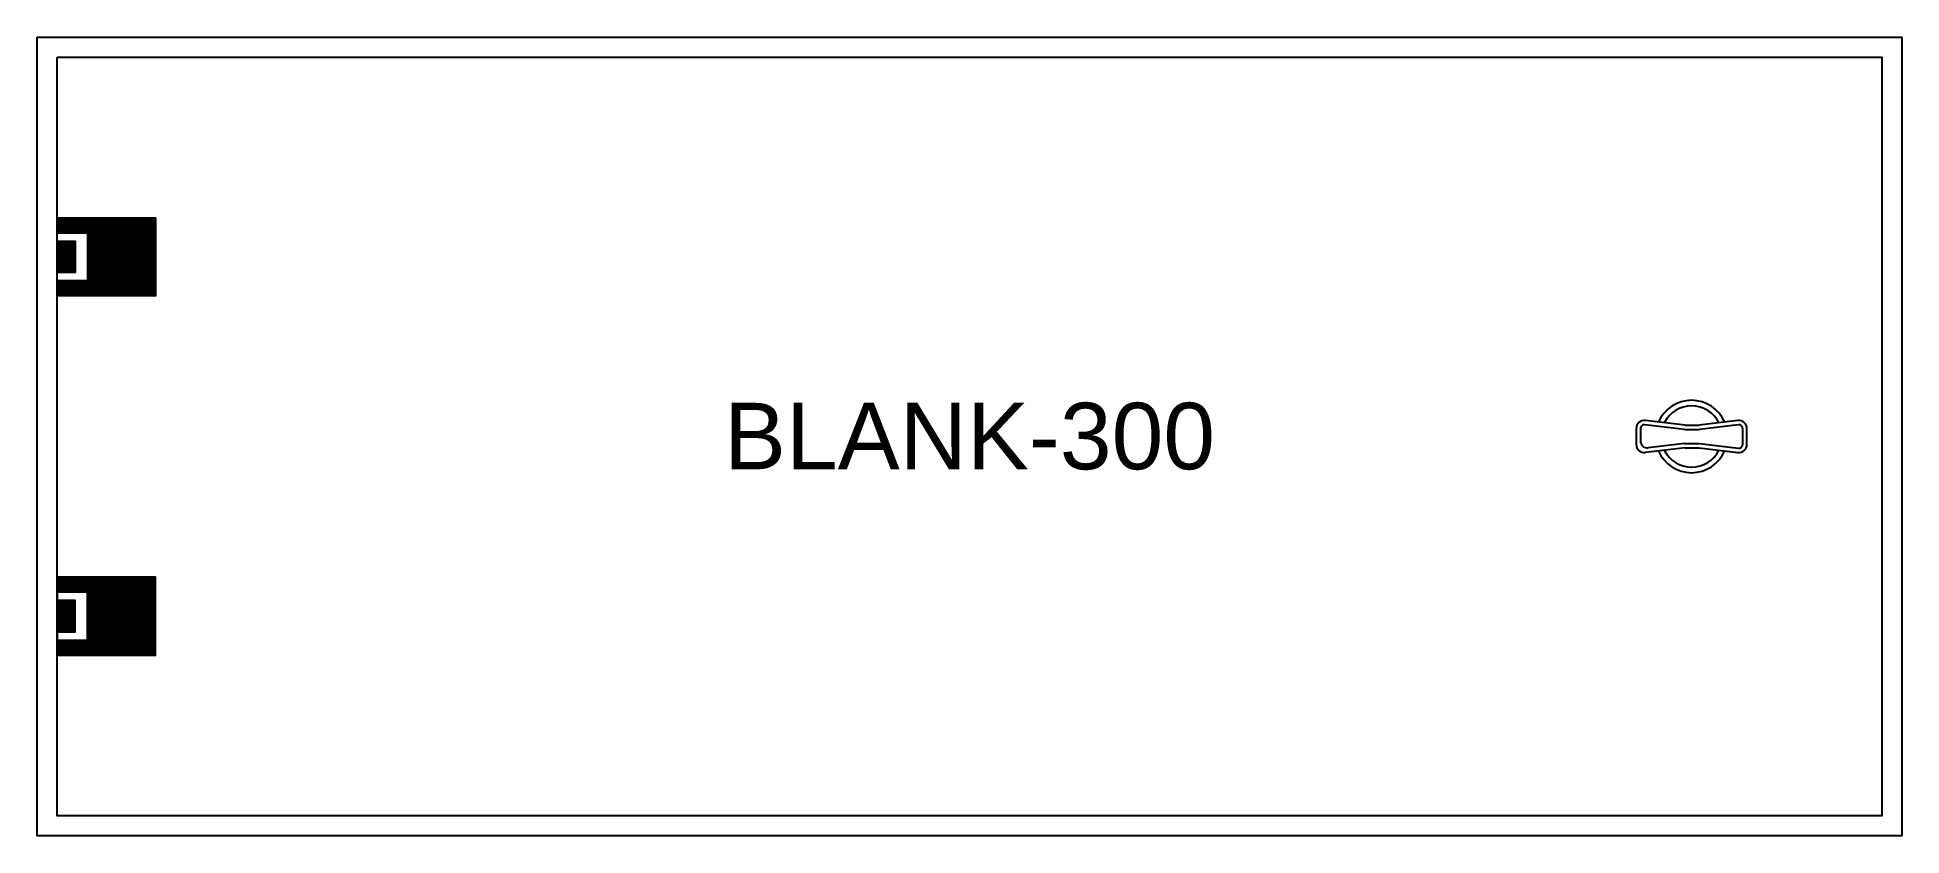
# Model space of a CAD drawing. Header units: millimetres. Extents: x 0 to 700, y -300 to 4000.
# Drawn here: x 0 to 700, y 3700 to 4000 of the extents above; entities outside this region: 4.
import ezdxf

# ---------------------------------------------------------------- set-up
doc = ezdxf.new("R2010")
doc.units = ezdxf.units.MM
doc.header["$MEASUREMENT"] = 0
doc.styles.get("Standard").update_dxf_attribs({"font": 'arial.ttf'})

msp = doc.modelspace()

# ---------------------------------------------------------------- hatches: boundary and pattern name
at = {"transparency": 33554687}
h = msp.add_hatch(dxfattribs=at)
h.set_pattern_fill('ANSI31', color=256, style=0)
h.set_pattern_definition([(45, (-8243.62154, 514.87764), (-0.0883883476, 0.0883883476), [])])
h.paths.add_polyline_path([(44.38, 3932.21), (7.5, 3932.21), (7.5, 3926.53), (18.88, 3926.53), (18.88, 3908.47), (7.5, 3908.47), (7.5, 3902.79), (44.38, 3902.79)])
h = msp.add_hatch(dxfattribs=at)
h.set_pattern_fill('ANSI31', color=256, style=0)
h.set_pattern_definition([(45, (-8240.37711, 512.37764), (-0.0883883476, 0.0883883476), [])])
h.paths.add_polyline_path([(14.16, 3923.37), (7.5, 3923.37), (7.5, 3911.63), (14.16, 3911.63)])
h = msp.add_hatch(dxfattribs=at)
h.set_pattern_fill('ANSI31', color=256, style=0)
h.set_pattern_definition([(45, (-8243.62154, 614.87764), (-0.0883883476, 0.0883883476), [])])
h.paths.add_polyline_path([(44.38, 3767.79), (7.5, 3767.79), (7.5, 3773.47), (18.88, 3773.47), (18.88, 3791.53), (7.5, 3791.53), (7.5, 3797.21), (44.38, 3797.21)])
h = msp.add_hatch(dxfattribs=at)
h.set_pattern_fill('ANSI31', color=256, style=0)
h.set_pattern_definition([(45, (-8240.37711, 612.37764), (-0.0883883476, 0.0883883476), [])])
h.paths.add_polyline_path([(14.16, 3776.63), (7.5, 3776.63), (7.5, 3788.37), (14.16, 3788.37)])

# ---------------------------------------------------------------- linework, layer by layer
for p, q in [((600.3, 3852.94), (600.3, 3847.06)), ((601.91, 3852.94), (601.91, 3848.31)), ((618.48, 3852.64), (603.57, 3854.42)), ((618.67, 3854.24), (603.76, 3856.01)), ((618.48, 3852.64), (624.1, 3852.64)), ((618.67, 3854.24), (623.9, 3854.24)), ((638.45, 3856), (623.9, 3854.24)), ((638.64, 3854.41), (624.1, 3852.64)), ((640.3, 3847.07), (640.3, 3852.93)), ((641.91, 3847.07), (641.91, 3852.93)), ((618.67, 3845.76), (603.76, 3843.99)), ((618.48, 3847.36), (604.81, 3845.73)), ((618.48, 3847.36), (624.1, 3847.36)), ((618.67, 3845.76), (623.9, 3845.76)), ((623.9, 3845.76), (638.45, 3844)), ((624.1, 3847.36), (638.64, 3845.59))]:
    msp.add_line(p, q, dxfattribs=at)
msp.add_line((650, 0), (50, 0))
for points in [[(0, 4000), (700, 4000), (700, 3700), (0, 3700)], [(7.5, 3992.5), (692.5, 3992.5), (692.5, 3707.5), (7.5, 3707.5)], [(50, 0), (650, 0), (650, 0), (50, 0)], [(50, 0), (650, 0), (650, -300), (50, -300)]]:
    msp.add_lwpolyline(points, close=True)
for points in [[(7.5, 3932.21), (44.38, 3932.21), (44.38, 3902.79), (7.5, 3902.79)], [(7.5, 3926.53), (18.88, 3926.53), (18.88, 3908.47), (7.5, 3908.47)], [(7.5, 3923.37), (14.16, 3923.37), (14.16, 3911.63), (7.5, 3911.63)], [(7.5, 3767.79), (44.38, 3767.79), (44.38, 3797.21), (7.5, 3797.21)], [(7.5, 3773.47), (18.88, 3773.47), (18.88, 3791.53), (7.5, 3791.53)], [(7.5, 3776.63), (14.16, 3776.63), (14.16, 3788.37), (7.5, 3788.37)]]:
    msp.add_lwpolyline(points, close=True, dxfattribs=at)
for centre, radius, start, end in [((621.11, 3850), 13.59, 23.47344, 156.43961), ((621.11, 3850), 11.49, 26.61279, 153.25495), ((603.39, 3852.94), 3.09, 83.20787, 180), ((603.39, 3852.94), 1.48, 83.20787, 180), ((638.82, 3852.93), 3.09, 0, 96.92672), ((638.82, 3852.93), 1.48, 0, 96.92672), ((603.39, 3847.06), 3.09, 180, 276.79213), ((604.5, 3848.31), 2.59, 180, 276.79213), ((621.11, 3850), 13.59, 203.56039, 336.52656), ((621.11, 3850), 11.49, 206.74505, 333.38721), ((638.82, 3847.07), 3.09, 263.07328, 0), ((638.82, 3847.07), 1.48, 263.07328, 0)]:
    msp.add_arc(centre, radius, start, end, dxfattribs=at)

# ---------------------------------------------------------------- texts
at = {"char_height": 25, "attachment_point": 5}
for insert in [(350, 3850), (350, -150)]:
    msp.add_mtext_dynamic_manual_height_columns('BLANK-300', width=87.86, gutter_width=1, heights=[0], dxfattribs=dict(at, insert=insert))

doc.saveas('drawing.dxf')
